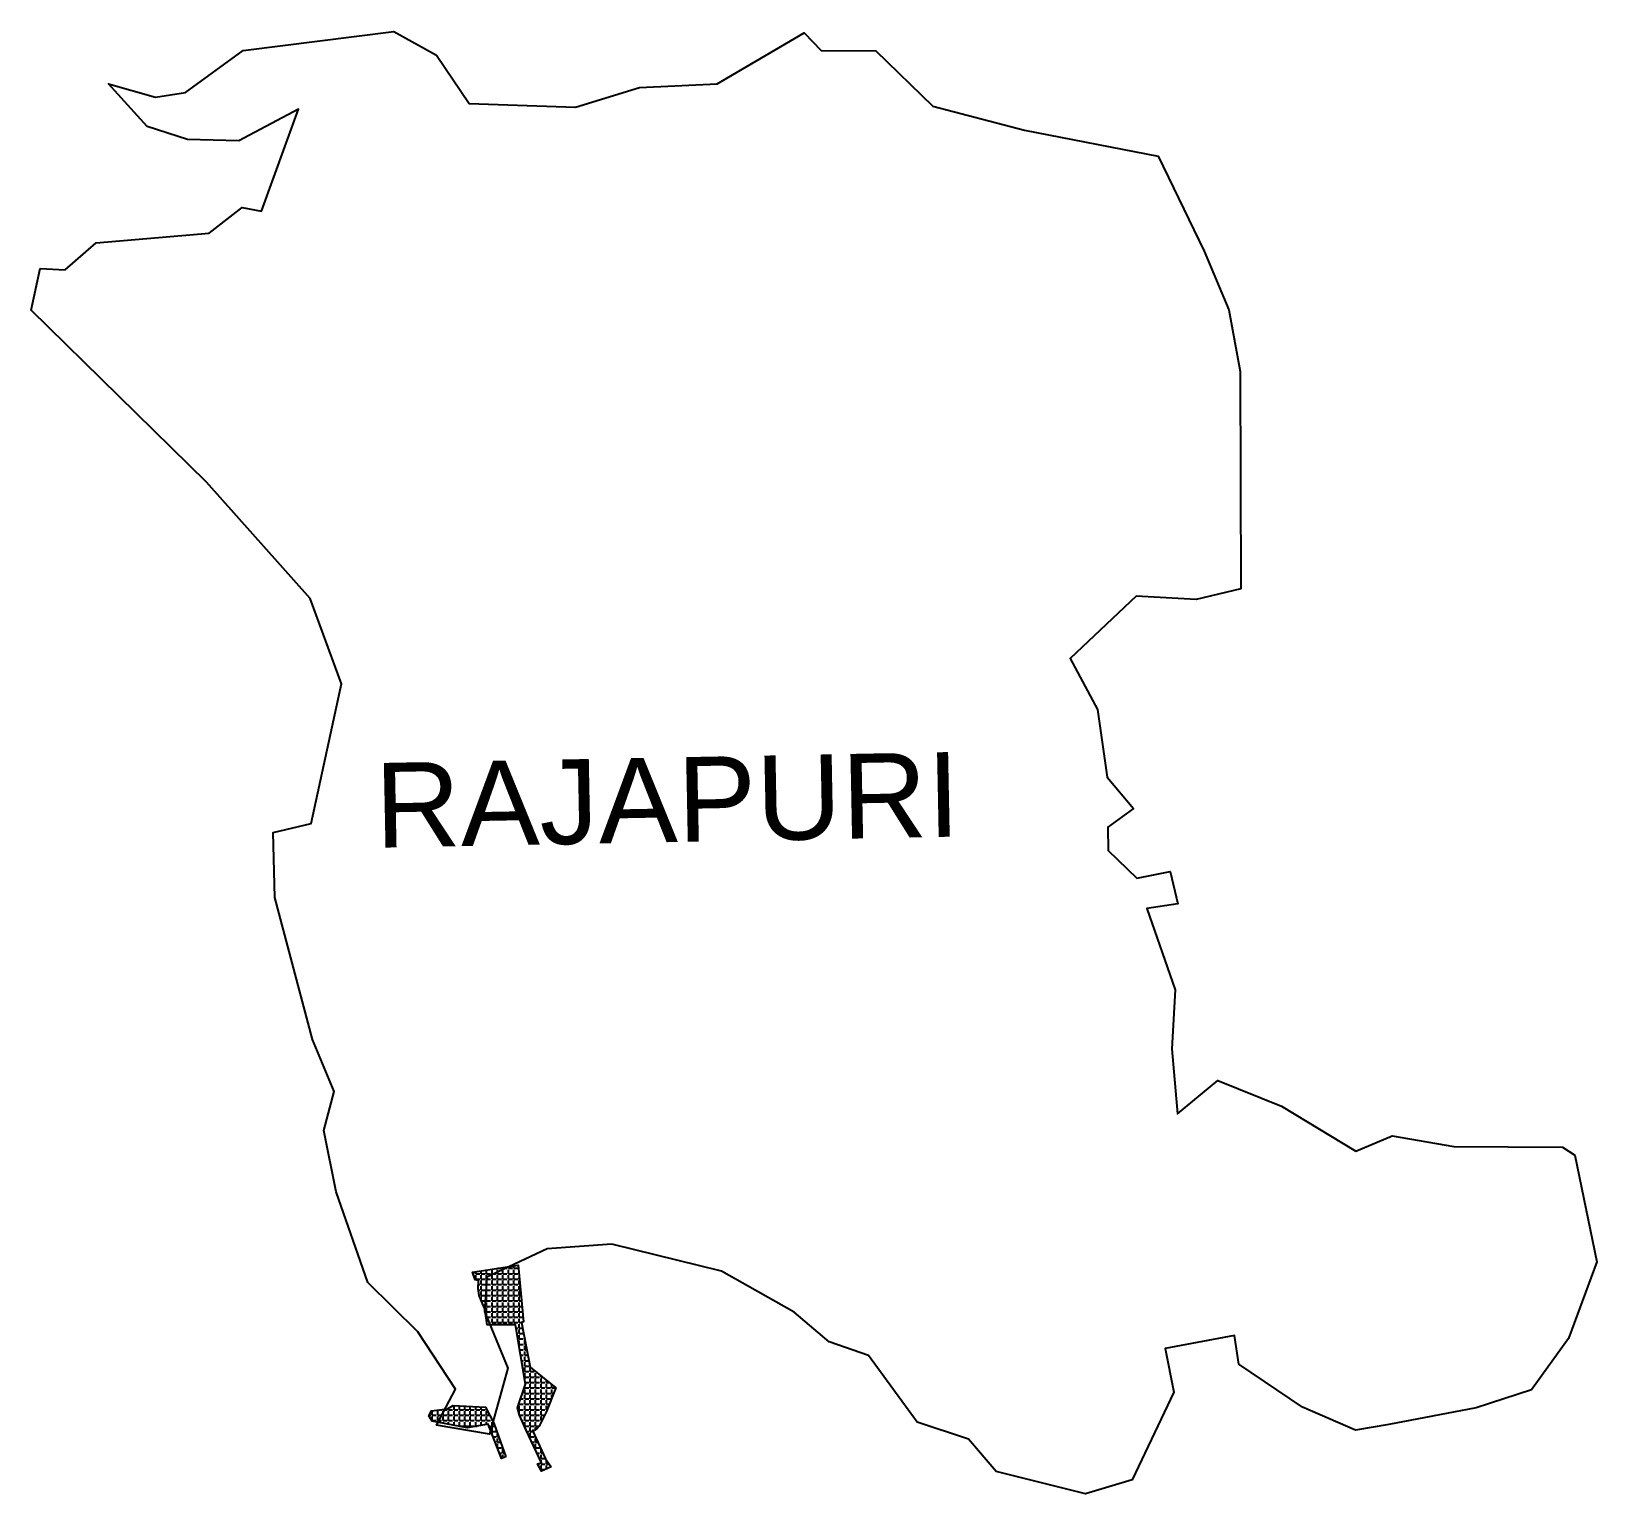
# Model space of a CAD drawing. Header units: metres. Extents: x 284941 to 286951, y 2024466 to 2026344.
import ezdxf

# ---------------------------------------------------------------- set-up
doc = ezdxf.new("R2010")
doc.units = ezdxf.units.M
for name, color, linetype in [('JETTY', 41, 'Continuous'), ('JETTY HATCH', 6, 'Continuous'), ('village', 3, 'Continuous'), ('VILLAGE NAME', 250, 'Continuous')]:
    doc.layers.add(name, color=color, linetype=linetype)
doc.styles.get("Standard").update_dxf_attribs({"font": 'simplex.shx'})

msp = doc.modelspace()

# ---------------------------------------------------------------- hatches: boundary and pattern name
at = {"layer": 'JETTY HATCH'}
h = msp.add_hatch(dxfattribs=at)
h.set_pattern_fill('ANGLE', color=256)
h.set_pattern_definition([(0, (0, 0), (0, 6.985), [5.08, -1.905]), (90, (0, 0), (-6.985, 4e-16), [5.08, -1.905])])
h.paths.add_polyline_path([(285566.2, 2024759.8), (285555.5, 2024758.2), (285526.2, 2024744.3), (285523.4, 2024704.5), (285523.7, 2024703.8), (285524.7, 2024696.3), (285530.2, 2024683.2), (285562.8, 2024683.4), (285575.8, 2024607.2), (285565.3, 2024576.5), (285567.9, 2024567.1), (285576.8, 2024548), (285596.1, 2024506.2), (285591, 2024504.8), (285596.2, 2024495.4), (285608.9, 2024501), (285601.4, 2024511), (285584.7, 2024547.8), (285586.9, 2024547.8), (285590.2, 2024549.7), (285593.3, 2024553), (285602.2, 2024571.3), (285614.5, 2024602.2), (285581.9, 2024629.1), (285570.4, 2024686.1), (285573.3, 2024687)])
h.paths.add_polyline_path([(285524.4, 2024577.5), (285482.8, 2024579.9), (285475.5, 2024575.5), (285472.3, 2024575.1), (285463.6, 2024558.2), (285500.8, 2024551.1), (285528, 2024555.9), (285531.1, 2024547.7), (285534.1, 2024558.6)])
h.paths.add_polyline_path([(285472.3, 2024575.1), (285455.2, 2024572.7), (285451.5, 2024566.5), (285455.8, 2024559.6), (285463.6, 2024558.2)])
h.paths.add_polyline_path([(285555.5, 2024758.2), (285507.8, 2024751), (285510.9, 2024741.2), (285515.3, 2024740), (285514.9, 2024730.1), (285516.1, 2024720.9), (285519.4, 2024713.7), (285523.4, 2024704.5), (285526.2, 2024744.3)])
h.paths.add_polyline_path([(285534.9, 2024556.9), (285534.1, 2024558.6), (285531.1, 2024547.7), (285544.8, 2024511.5), (285550.6, 2024513.7)], flags=17)

# ---------------------------------------------------------------- linework, layer by layer
at = {"layer": 'JETTY', "flags": 128}
msp.add_lwpolyline([(285608.9, 2024501), (285596.2, 2024495.4), (285591, 2024504.8), (285596.1, 2024506.2), (285576.8, 2024548), (285567.9, 2024567.1), (285565.3, 2024576.5), (285575.8, 2024607.2), (285562.8, 2024683.4), (285526.6, 2024683.1), (285523.7, 2024703.8), (285519.4, 2024713.7), (285516.1, 2024720.9), (285514.9, 2024730.1), (285515.3, 2024740), (285510.9, 2024741.2), (285507.8, 2024751), (285566.2, 2024759.8), (285573.3, 2024687), (285570.4, 2024686.1), (285581.9, 2024629.1), (285614.5, 2024602.2), (285602.2, 2024571.3), (285593.3, 2024553), (285590.2, 2024549.7), (285586.9, 2024547.8), (285584.7, 2024547.8), (285601.4, 2024511), (285608.9, 2024501)], dxfattribs=at)
msp.add_lwpolyline([(285550.6, 2024513.7), (285544.8, 2024511.5), (285528, 2024555.9), (285500.8, 2024551.1), (285455.8, 2024559.6), (285451.5, 2024566.5), (285455.2, 2024572.7), (285475.5, 2024575.5), (285482.8, 2024579.9), (285524.4, 2024577.5), (285534.9, 2024556.9)], close=True, dxfattribs=at)
at = {"layer": 'village', "color": 3, "true_color": 0x00ff00}
msp.add_polyline3d([(286951.4, 2024764.3, 0), (286915.2, 2024665.8, 0), (286867.7, 2024599.9, 0), (286796.7, 2024576.9, 0), (286684.5, 2024555.3, 0), (286641.7, 2024548.2, 0), (286573.6, 2024577.6, 0), (286491.9, 2024632.9, 0), (286486.1, 2024669.6, 0), (286397.4, 2024652.9, 0), (286408.4, 2024596.8, 0), (286354.7, 2024484.1, 0), (286294.7, 2024466.4, 0), (286180, 2024495, 0), (286144.8, 2024536.6, 0), (286078.8, 2024558.4, 0), (286016.1, 2024643.9, 0), (285965.8, 2024661.5, 0), (285920.6, 2024699.5, 0), (285827.3, 2024752.4, 0), (285686.6, 2024787, 0), (285603.4, 2024780.8, 0), (285526.2, 2024744.3, 0), (285523.1, 2024700.2, 0), (285553.2, 2024627.5, 0), (285529.7, 2024542.9, 0), (285461.6, 2024554.4, 0), (285485.7, 2024600.8, 0), (285437.5, 2024674.5, 0), (285373.2, 2024737.8, 0), (285332.6, 2024853.9, 0), (285316.8, 2024932.9, 0), (285330.2, 2024982.8, 0), (285302.4, 2025049.7, 0), (285253.9, 2025232, 0), (285251.5, 2025315.6, 0), (285300.5, 2025327.1, 0), (285339.3, 2025506.3, 0), (285299.1, 2025615.9, 0), (285166.2, 2025765.2, 0), (284941.1, 2025986.3, 0), (284952.3, 2026039.7, 0), (284984.7, 2026038.2, 0), (285024.4, 2026072.6, 0), (285169.6, 2026085.1, 0), (285211.9, 2026118.2, 0), (285236.6, 2026113.3, 0), (285284.3, 2026244.4, 0), (285207.4, 2026203.5, 0), (285141.6, 2026205.2, 0), (285089.8, 2026222, 0), (285040.3, 2026276.7, 0), (285100.6, 2026259.9, 0), (285139, 2026265.9, 0), (285213, 2026319.8, 0), (285406.8, 2026344.3, 0), (285461.4, 2026313.7, 0), (285503.5, 2026251.6, 0), (285640.1, 2026246.9, 0), (285722.2, 2026272.1, 0), (285821.8, 2026277, 0), (285933.5, 2026342.2, 0), (285955.6, 2026319.8, 0), (286025.8, 2026319.2, 0), (286098.7, 2026248.2, 0), (286216.4, 2026217.2, 0), (286388.2, 2026184.1, 0), (286447.4, 2026062.1, 0), (286478.8, 2025986.5, 0), (286493.4, 2025907.4, 0), (286494.3, 2025628.2, 0), (286437.1, 2025614.9, 0), (286359.8, 2025618.9, 0), (286275.4, 2025539.1, 0), (286310.1, 2025473.4, 0), (286322.9, 2025386.6, 0), (286356.5, 2025346.2, 0), (286323.5, 2025322.5, 0), (286324.2, 2025292.3, 0), (286360.7, 2025256.8, 0), (286403.7, 2025265.3, 0), (286413.6, 2025224.1, 0), (286373.7, 2025218, 0), (286410.2, 2025113.6, 0), (286405.6, 2025037.9, 0), (286413.1, 2024954.3, 0), (286464.8, 2024997.2, 0), (286546.7, 2024964.1, 0), (286642, 2024906.3, 0), (286688.6, 2024925.9, 0), (286767.8, 2024912.2, 0), (286907.3, 2024911.4, 0), (286923.4, 2024901.1, 0)], close=True, dxfattribs=at)

# ---------------------------------------------------------------- texts
at = {"layer": 'VILLAGE NAME', "insert": (285381.4, 2025404.6), "char_height": 108.748, "attachment_point": 1, "rotation": 1.1028}
msp.add_mtext_dynamic_manual_height_columns('{\\fArial|b0|i0|c0|p34;RAJAPURI}', width=726.929, gutter_width=543.7, heights=[0], dxfattribs=at)

doc.saveas('drawing.dxf')
